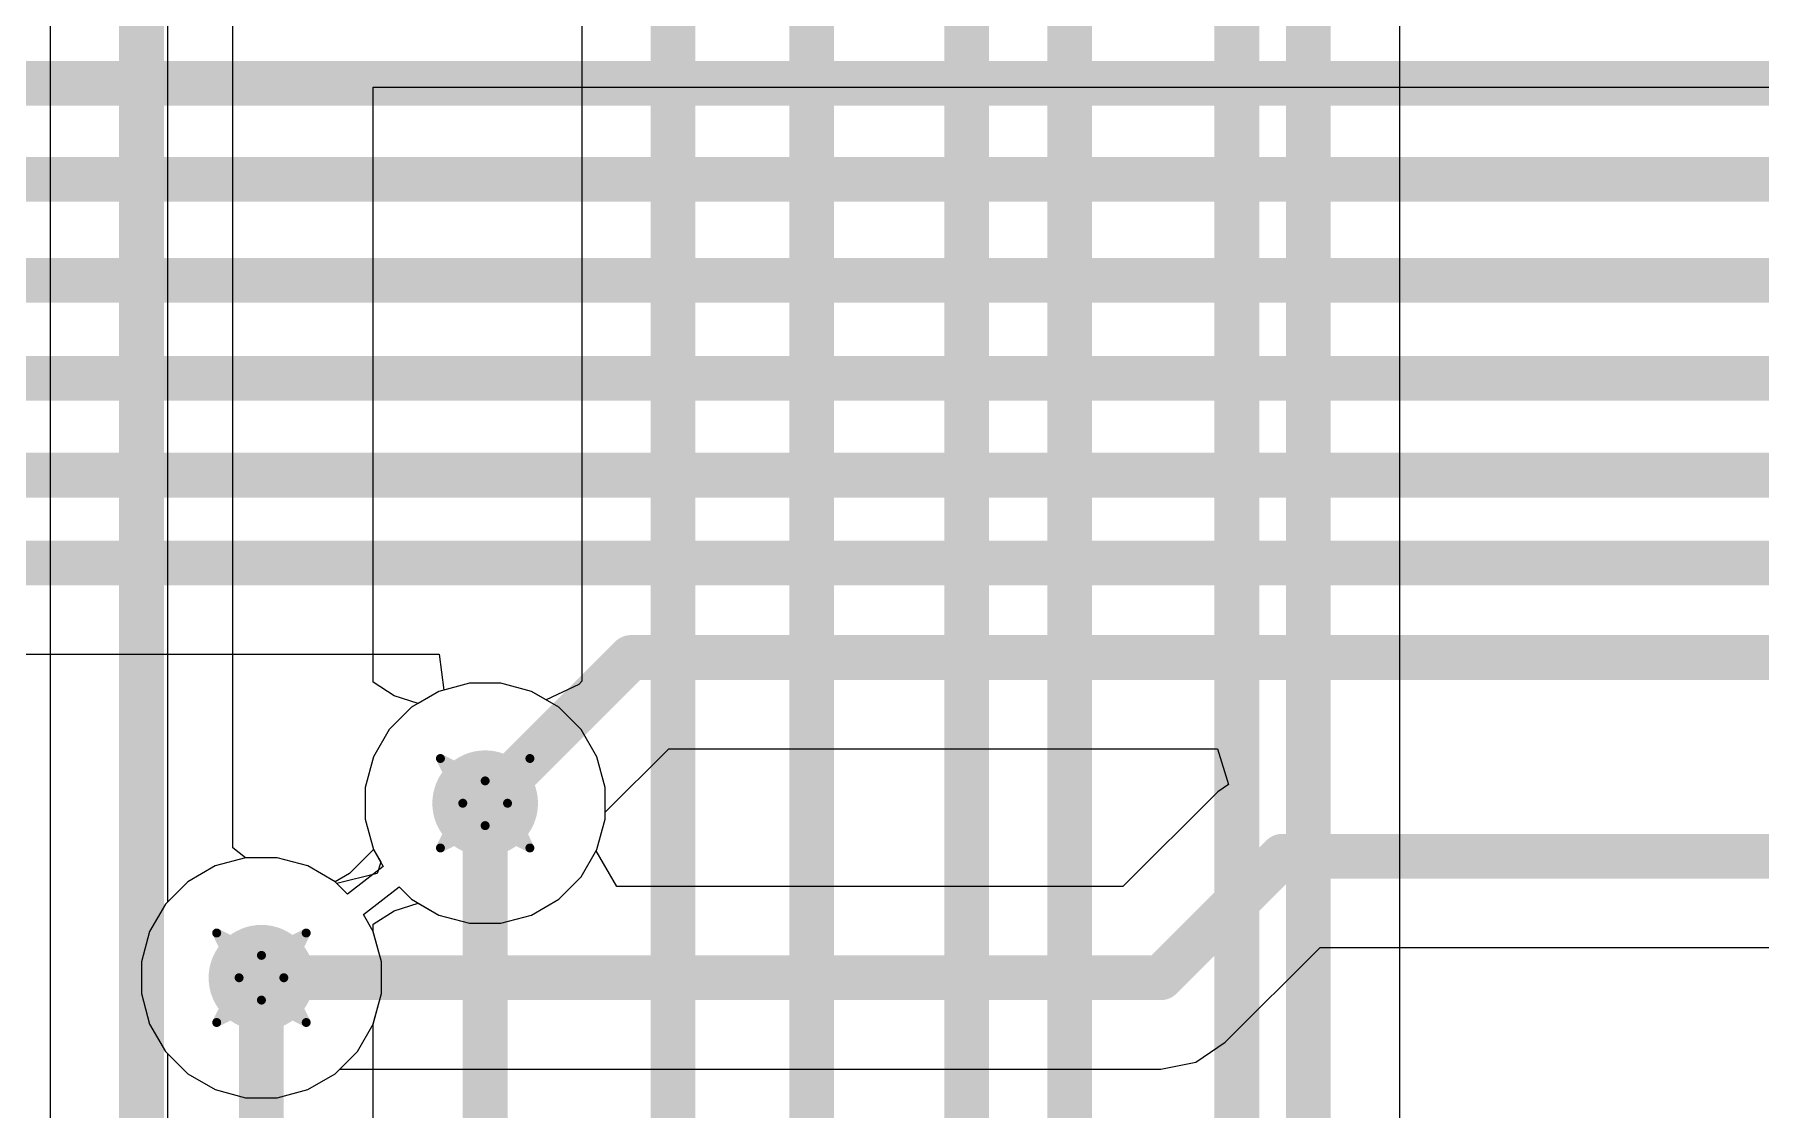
# Model space of a CAD drawing. Header units: inches. Extents: x -36 to 349, y -11 to 240.
# Drawn here: x 59.33 to 69.12, y 81.07 to 87.17 of the extents above; entities that cross this region are included whole.
import ezdxf

# ---------------------------------------------------------------- set-up
doc = ezdxf.new("R2010")
doc.units = ezdxf.units.IN
for name, color, linetype in [('Bottom Layer', 5, 'Continuous'), ('Drill Drawing', 1, 'Continuous'), ('Layer 1', 16, 'Continuous'), ('Layer 2', 76, 'Continuous'), ('Top Layer', 1, 'Continuous'), ('Via Holes', 16, 'Continuous')]:
    doc.layers.add(name, color=color, linetype=linetype)

msp = doc.modelspace()

# ---------------------------------------------------------------- hatches: boundary and pattern name
at = {"layer": 'Bottom Layer'}
h = msp.add_hatch(color=5, dxfattribs=at)
edge = h.paths.add_edge_path()
edge.add_arc((61.8834, 82.804), 0.3, 0, 360)
h = msp.add_hatch(color=5, dxfattribs=at)
edge = h.paths.add_edge_path()
edge.add_arc((60.6134, 81.8134), 0.3, 0, 360)
at = {"layer": 'Layer 1'}
h = msp.add_hatch(color=16, dxfattribs=at)
edge = h.paths.add_edge_path()
edge.add_arc((61.8834, 82.804), 0.3, 0, 360)
h = msp.add_hatch(color=16, dxfattribs=at)
edge = h.paths.add_edge_path()
edge.add_arc((60.6134, 81.8134), 0.3, 0, 360)
at = {"layer": 'Layer 2'}
h = msp.add_hatch(color=76, dxfattribs=at)
edge = h.paths.add_edge_path()
edge.add_arc((61.8834, 82.804), 0.3, 0, 360)
h = msp.add_hatch(color=76, dxfattribs=at)
edge = h.paths.add_edge_path()
edge.add_arc((60.6134, 81.8134), 0.3, 0, 360)
at = {"layer": 'Top Layer'}
h = msp.add_hatch(color=1, dxfattribs=at)
edge = h.paths.add_edge_path()
edge.add_arc((61.8834, 82.804), 0.3, 0, 360)
h = msp.add_hatch(color=1, dxfattribs=at)
edge = h.paths.add_edge_path()
edge.add_arc((60.6134, 81.8134), 0.3, 0, 360)
at = {"layer": 'Via Holes'}
h = msp.add_hatch(color=7, dxfattribs=at)
edge = h.paths.add_edge_path()
edge.add_arc((61.8834, 82.804), 0.15, 0, 360)
h = msp.add_hatch(color=7, dxfattribs=at)
edge = h.paths.add_edge_path()
edge.add_arc((60.6134, 81.8134), 0.15, 0, 360)

# ---------------------------------------------------------------- linework, layer by layer
at = {"layer": 'Bottom Layer'}
for p, q in [((62.4322, 92.7608), (62.4322, 83.4978)), ((60.4504, 82.5507), (60.4504, 90.1193)), ((59.4144, 89.9048), (59.4144, 73.7732)), ((67.075, 80.3618), (67.075, 88.689)), ((61.7937, 83.485), (61.6205, 83.4386)), ((61.9731, 83.485), (61.7937, 83.485)), ((62.1463, 83.4386), (61.9731, 83.485)), ((62.4322, 83.4978), (62.4156, 83.4788)), ((61.6205, 83.4386), (61.4653, 83.3489)), ((62.2292, 83.3907), (62.1463, 83.4386)), ((62.4156, 83.4788), (62.2292, 83.3907)), ((61.4653, 83.3489), (61.3385, 83.2221)), ((61.3385, 83.2221), (61.2488, 83.0669)), ((61.2488, 83.0669), (61.2024, 82.8937)), ((61.2024, 82.8937), (61.2024, 82.7143)), ((61.2024, 82.7143), (61.2488, 82.5411)), ((60.5237, 82.4944), (60.4504, 82.5507)), ((61.2488, 82.5411), (61.2905, 82.4689)), ((60.7031, 82.4944), (60.5237, 82.4944)), ((60.8763, 82.448), (60.7031, 82.4944)), ((61.0315, 82.3583), (60.8763, 82.448)), ((61.2712, 82.4058), (61.0414, 82.3485)), ((61.2905, 82.4689), (61.2712, 82.4058)), ((61.0414, 82.3485), (61.0315, 82.3583))]:
    msp.add_line(p, q, dxfattribs=at)
for points in [[(64.6175, 58.0214, 0.254, 0.254, 0), (64.6175, 98.4293, 0.254, 0.254, 0)], [(65.2017, 58.7847, 0.254, 0.254, 0), (65.2017, 98.1873, 0.254, 0.254, 0)], [(62.9502, 66.6842, 0.254, 0.254, 0), (62.9502, 92.7608, 0.254, 0.254, 0)], [(63.7376, 67.2338, 0.254, 0.254, 0), (63.7376, 92.2112, 0.254, 0.254, 0)], [(59.9324, 73.7732, 0.254, 0.254, 0), (59.9324, 90.1193, 0.254, 0.254, 0)], [(66.1506, 74.4777, 0.254, 0.254, 0), (66.1506, 89.7739, 0.254, 0.254, 0)], [(66.557, 74.8945, 0.254, 0.254, 0), (66.557, 88.9036, 0.254, 0.254, 0)], [(61.8834, 74.803, 0.254, 0.254, 0), (61.8834, 82.804, 0.254, 0.254, 0)], [(60.6134, 74.803, 0.254, 0.254, 0), (60.6134, 81.8134, 0.254, 0.254, 0)]]:
    msp.add_lwpolyline(points, format="xyseb", dxfattribs=at)
for points in [[(61.8199, 82.804, 0.127, 0.127, 1), (61.9469, 82.804, 0.127, 0.127, 1)], [(60.5499, 81.8134, 0.127, 0.127, 1), (60.6769, 81.8134, 0.127, 0.127, 1)]]:
    msp.add_lwpolyline(points, format="xyseb", close=True, dxfattribs=at)
at = {"layer": 'Drill Drawing'}
for points in [[(61.6294, 83.058, 0.0508, 0.0508, 0), (61.8834, 82.931, 0.0508, 0.0508, 0)], [(61.6294, 83.058, 0.0508, 0.0508, 0), (61.7564, 82.804, 0.0508, 0.0508, 0)], [(61.8834, 82.931, 0.0508, 0.0508, 0), (62.1374, 83.058, 0.0508, 0.0508, 0)], [(62.0104, 82.804, 0.0508, 0.0508, 0), (62.1374, 83.058, 0.0508, 0.0508, 0)], [(61.6294, 82.55, 0.0508, 0.0508, 0), (61.7564, 82.804, 0.0508, 0.0508, 0)], [(62.0104, 82.804, 0.0508, 0.0508, 0), (62.1374, 82.55, 0.0508, 0.0508, 0)], [(61.6294, 82.55, 0.0508, 0.0508, 0), (61.8834, 82.677, 0.0508, 0.0508, 0)], [(61.8834, 82.677, 0.0508, 0.0508, 0), (62.1374, 82.55, 0.0508, 0.0508, 0)], [(60.3594, 82.0674, 0.0508, 0.0508, 0), (60.6134, 81.9404, 0.0508, 0.0508, 0)], [(60.3594, 82.0674, 0.0508, 0.0508, 0), (60.4864, 81.8134, 0.0508, 0.0508, 0)], [(60.6134, 81.9404, 0.0508, 0.0508, 0), (60.8674, 82.0674, 0.0508, 0.0508, 0)], [(60.7404, 81.8134, 0.0508, 0.0508, 0), (60.8674, 82.0674, 0.0508, 0.0508, 0)], [(60.3594, 81.5594, 0.0508, 0.0508, 0), (60.4864, 81.8134, 0.0508, 0.0508, 0)], [(60.7404, 81.8134, 0.0508, 0.0508, 0), (60.8674, 81.5594, 0.0508, 0.0508, 0)], [(60.3594, 81.5594, 0.0508, 0.0508, 0), (60.6134, 81.6864, 0.0508, 0.0508, 0)], [(60.6134, 81.6864, 0.0508, 0.0508, 0), (60.8674, 81.5594, 0.0508, 0.0508, 0)]]:
    msp.add_lwpolyline(points, format="xyseb", dxfattribs=at)
for points in [[(61.6167, 83.058, 0.0254, 0.0254, 1), (61.6421, 83.058, 0.0254, 0.0254, 1)], [(61.6167, 83.058, 0.0254, 0.0254, 1), (61.6421, 83.058, 0.0254, 0.0254, 1)], [(62.1247, 83.058, 0.0254, 0.0254, 1), (62.1501, 83.058, 0.0254, 0.0254, 1)], [(62.1247, 83.058, 0.0254, 0.0254, 1), (62.1501, 83.058, 0.0254, 0.0254, 1)], [(61.8707, 82.931, 0.0254, 0.0254, 1), (61.8961, 82.931, 0.0254, 0.0254, 1)], [(61.8707, 82.931, 0.0254, 0.0254, 1), (61.8961, 82.931, 0.0254, 0.0254, 1)], [(61.7437, 82.804, 0.0254, 0.0254, 1), (61.7691, 82.804, 0.0254, 0.0254, 1)], [(61.7437, 82.804, 0.0254, 0.0254, 1), (61.7691, 82.804, 0.0254, 0.0254, 1)], [(61.9977, 82.804, 0.0254, 0.0254, 1), (62.0231, 82.804, 0.0254, 0.0254, 1)], [(61.9977, 82.804, 0.0254, 0.0254, 1), (62.0231, 82.804, 0.0254, 0.0254, 1)], [(61.8707, 82.677, 0.0254, 0.0254, 1), (61.8961, 82.677, 0.0254, 0.0254, 1)], [(61.8707, 82.677, 0.0254, 0.0254, 1), (61.8961, 82.677, 0.0254, 0.0254, 1)], [(61.6167, 82.55, 0.0254, 0.0254, 1), (61.6421, 82.55, 0.0254, 0.0254, 1)], [(61.6167, 82.55, 0.0254, 0.0254, 1), (61.6421, 82.55, 0.0254, 0.0254, 1)], [(62.1247, 82.55, 0.0254, 0.0254, 1), (62.1501, 82.55, 0.0254, 0.0254, 1)], [(62.1247, 82.55, 0.0254, 0.0254, 1), (62.1501, 82.55, 0.0254, 0.0254, 1)], [(60.3467, 82.0674, 0.0254, 0.0254, 1), (60.3721, 82.0674, 0.0254, 0.0254, 1)], [(60.3467, 82.0674, 0.0254, 0.0254, 1), (60.3721, 82.0674, 0.0254, 0.0254, 1)], [(60.8547, 82.0674, 0.0254, 0.0254, 1), (60.8801, 82.0674, 0.0254, 0.0254, 1)], [(60.8547, 82.0674, 0.0254, 0.0254, 1), (60.8801, 82.0674, 0.0254, 0.0254, 1)], [(60.6007, 81.9404, 0.0254, 0.0254, 1), (60.6261, 81.9404, 0.0254, 0.0254, 1)], [(60.6007, 81.9404, 0.0254, 0.0254, 1), (60.6261, 81.9404, 0.0254, 0.0254, 1)], [(60.4737, 81.8134, 0.0254, 0.0254, 1), (60.4991, 81.8134, 0.0254, 0.0254, 1)], [(60.4737, 81.8134, 0.0254, 0.0254, 1), (60.4991, 81.8134, 0.0254, 0.0254, 1)], [(60.7277, 81.8134, 0.0254, 0.0254, 1), (60.7531, 81.8134, 0.0254, 0.0254, 1)], [(60.7277, 81.8134, 0.0254, 0.0254, 1), (60.7531, 81.8134, 0.0254, 0.0254, 1)], [(60.6007, 81.6864, 0.0254, 0.0254, 1), (60.6261, 81.6864, 0.0254, 0.0254, 1)], [(60.6007, 81.6864, 0.0254, 0.0254, 1), (60.6261, 81.6864, 0.0254, 0.0254, 1)], [(60.3467, 81.5594, 0.0254, 0.0254, 1), (60.3721, 81.5594, 0.0254, 0.0254, 1)], [(60.3467, 81.5594, 0.0254, 0.0254, 1), (60.3721, 81.5594, 0.0254, 0.0254, 1)], [(60.8547, 81.5594, 0.0254, 0.0254, 1), (60.8801, 81.5594, 0.0254, 0.0254, 1)], [(60.8547, 81.5594, 0.0254, 0.0254, 1), (60.8801, 81.5594, 0.0254, 0.0254, 1)]]:
    msp.add_lwpolyline(points, format="xyseb", close=True, dxfattribs=at)
at = {"layer": 'Layer 1'}
for p, q in [((61.7937, 83.485), (61.6205, 83.4386)), ((61.9731, 83.485), (61.7937, 83.485)), ((62.1463, 83.4386), (61.9731, 83.485)), ((61.6205, 83.4386), (61.4653, 83.3489)), ((62.3015, 83.3489), (62.1463, 83.4386)), ((61.4653, 83.3489), (61.3385, 83.2221)), ((62.4283, 83.2221), (62.3015, 83.3489)), ((61.3385, 83.2221), (61.2488, 83.0669)), ((62.518, 83.0669), (62.4283, 83.2221)), ((61.2488, 83.0669), (61.2024, 82.8937)), ((62.5644, 82.8937), (62.518, 83.0669)), ((61.2024, 82.8937), (61.2024, 82.7143)), ((62.5644, 82.7143), (62.5644, 82.8937)), ((61.2024, 82.7143), (61.2488, 82.5411)), ((62.518, 82.5411), (62.5644, 82.7143)), ((61.2488, 82.5411), (61.3046, 82.4445)), ((62.4283, 82.3859), (62.518, 82.5411)), ((60.3505, 82.448), (60.1953, 82.3583)), ((60.5237, 82.4944), (60.3505, 82.448)), ((60.7031, 82.4944), (60.5237, 82.4944)), ((60.8763, 82.448), (60.7031, 82.4944)), ((61.0315, 82.3583), (60.8763, 82.448)), ((61.3046, 82.4445), (61.1014, 82.2885)), ((60.1953, 82.3583), (60.0685, 82.2315)), ((61.1014, 82.2885), (61.0315, 82.3583)), ((61.1922, 82.1729), (61.3954, 82.3289)), ((61.3954, 82.3289), (61.4653, 82.2591)), ((62.3015, 82.2591), (62.4283, 82.3859)), ((60.0685, 82.2315), (59.9788, 82.0763)), ((61.4653, 82.2591), (61.6205, 82.1694)), ((62.1463, 82.1694), (62.3015, 82.2591)), ((61.248, 82.0763), (61.1922, 82.1729)), ((61.6205, 82.1694), (61.7937, 82.123)), ((61.7937, 82.123), (61.9731, 82.123)), ((61.9731, 82.123), (62.1463, 82.1694)), ((59.9788, 82.0763), (59.9324, 81.9031)), ((61.2944, 81.9031), (61.248, 82.0763)), ((59.9324, 81.9031), (59.9324, 81.7237)), ((61.2944, 81.7237), (61.2944, 81.9031)), ((59.9324, 81.7237), (59.9788, 81.5505)), ((61.248, 81.5505), (61.2944, 81.7237)), ((59.9788, 81.5505), (60.0685, 81.3953)), ((61.1583, 81.3953), (61.248, 81.5505)), ((60.0685, 81.3953), (60.1953, 81.2685)), ((61.0315, 81.2685), (61.1583, 81.3953)), ((60.1953, 81.2685), (60.3505, 81.1788)), ((60.8763, 81.1788), (61.0315, 81.2685)), ((60.3505, 81.1788), (60.5237, 81.1324)), ((60.5237, 81.1324), (60.7031, 81.1324)), ((60.7031, 81.1324), (60.8763, 81.1788))]:
    msp.add_line(p, q, dxfattribs=at)
at = {"layer": 'Layer 2'}
for p, q in [((60.08, 88.011), (60.08, 82.2431)), ((61.2484, 83.4913), (61.2484, 86.868)), ((61.2484, 86.868), (82.7326, 86.868)), ((61.366, 83.4141), (61.2484, 83.4913)), ((61.7937, 83.485), (61.6205, 83.4386)), ((61.9731, 83.485), (61.7937, 83.485)), ((62.1463, 83.4386), (61.9731, 83.485)), ((61.5024, 83.3704), (61.366, 83.4141)), ((61.6205, 83.4386), (61.5024, 83.3704)), ((62.3015, 83.3489), (62.1463, 83.4386)), ((62.4283, 83.2221), (62.3015, 83.3489)), ((62.518, 83.0669), (62.4283, 83.2221)), ((62.5644, 82.8937), (62.518, 83.0669)), ((62.5644, 82.7143), (62.5644, 82.8937)), ((62.518, 82.5411), (62.5644, 82.7143)), ((62.4283, 82.3859), (62.518, 82.5411)), ((62.3015, 82.2591), (62.4283, 82.3859)), ((60.0685, 82.2315), (59.9788, 82.0763)), ((60.08, 82.2431), (60.0685, 82.2315)), ((61.366, 82.1939), (61.5024, 82.2376)), ((61.5024, 82.2376), (61.6205, 82.1694)), ((62.1463, 82.1694), (62.3015, 82.2591)), ((61.2484, 82.1167), (61.366, 82.1939)), ((61.2484, 82.0748), (61.2484, 82.1167)), ((61.6205, 82.1694), (61.7937, 82.123)), ((61.7937, 82.123), (61.9731, 82.123)), ((61.9731, 82.123), (62.1463, 82.1694)), ((59.9788, 82.0763), (59.9324, 81.9031)), ((61.2944, 81.9031), (61.2484, 82.0748)), ((59.9324, 81.9031), (59.9324, 81.7237)), ((61.2944, 81.7237), (61.2944, 81.9031)), ((59.9324, 81.7237), (59.9788, 81.5505)), ((61.2484, 81.552), (61.2944, 81.7237)), ((59.9788, 81.5505), (60.0685, 81.3953)), ((61.2484, 78.3199), (61.2484, 81.552)), ((60.0685, 81.3953), (60.08, 81.3837)), ((60.08, 81.3837), (60.08, 75.2327))]:
    msp.add_line(p, q, dxfattribs=at)
at = {"layer": 'Top Layer'}
for p, q in [((57.1197, 83.6493), (61.6217, 83.6493)), ((61.6217, 83.6493), (61.6485, 83.4461)), ((61.6205, 83.4386), (61.4653, 83.3489)), ((61.6485, 83.4461), (61.6205, 83.4386)), ((61.4653, 83.3489), (61.3385, 83.2221)), ((61.3385, 83.2221), (61.2488, 83.0669)), ((62.5644, 82.7525), (62.9253, 83.1134)), ((62.9253, 83.1134), (66.0417, 83.1134)), ((66.0417, 83.1134), (66.1034, 82.9102)), ((61.2488, 83.0669), (61.2024, 82.8937)), ((61.2024, 82.8937), (61.2024, 82.7143)), ((66.1034, 82.9102), (66.0425, 82.8696)), ((66.0425, 82.8696), (65.5043, 82.3314)), ((61.2024, 82.7143), (61.2488, 82.5411)), ((62.518, 82.5411), (62.5644, 82.7143)), ((62.5644, 82.7143), (62.5644, 82.7525)), ((61.2488, 82.5411), (61.1134, 82.4047)), ((62.5142, 82.5346), (62.518, 82.5411)), ((62.6315, 82.3314), (62.5142, 82.5346)), ((60.3505, 82.448), (60.1953, 82.3583)), ((60.5237, 82.4944), (60.3505, 82.448)), ((60.7031, 82.4944), (60.5237, 82.4944)), ((60.8763, 82.448), (60.7031, 82.4944)), ((61.0315, 82.3583), (60.8763, 82.448)), ((61.1134, 82.4047), (61.0315, 82.3583)), ((60.1953, 82.3583), (60.0685, 82.2315)), ((65.5043, 82.3314), (62.6315, 82.3314)), ((60.0685, 82.2315), (59.9788, 82.0763)), ((59.9788, 82.0763), (59.9324, 81.9031)), ((66.0851, 81.4472), (66.6233, 81.9854)), ((66.6233, 81.9854), (70.1444, 81.9854)), ((59.9324, 81.9031), (59.9324, 81.7237)), ((59.9324, 81.7237), (59.9788, 81.5505)), ((59.9788, 81.5505), (60.0685, 81.3953)), ((65.917, 81.3349), (66.0851, 81.4472)), ((60.0685, 81.3953), (60.1953, 81.2685)), ((65.7188, 81.2954), (65.917, 81.3349)), ((60.1953, 81.2685), (60.3505, 81.1788)), ((60.8763, 81.1788), (61.0315, 81.2685)), ((61.0315, 81.2685), (61.0585, 81.2954)), ((61.0585, 81.2954), (65.7188, 81.2954)), ((60.3505, 81.1788), (60.5237, 81.1324)), ((60.5237, 81.1324), (60.7031, 81.1324)), ((60.7031, 81.1324), (60.8763, 81.1788))]:
    msp.add_line(p, q, dxfattribs=at)
for points in [[(55.9599, 86.8897, 0.254, 0.254, 0), (82.9656, 86.8897, 0.254, 0.254, 0)], [(56.2149, 86.345, 0.254, 0.254, 0), (82.3901, 86.345, 0.254, 0.254, 0)], [(56.3861, 85.7716, 0.254, 0.254, 0), (82.1149, 85.7716, 0.254, 0.254, 0)], [(56.5744, 85.2154, 0.254, 0.254, 0), (81.4938, 85.2154, 0.254, 0.254, 0)], [(56.7145, 84.6661, 0.254, 0.254, 0), (81.0226, 84.6661, 0.254, 0.254, 0)], [(56.9051, 84.1672, 0.254, 0.254, 0), (80.8902, 84.1672, 0.254, 0.254, 0)], [(61.8834, 82.804, 0.254, 0.254, 0), (62.7108, 83.6314, 0.254, 0.254, 0)], [(62.7108, 83.6314, 0.254, 0.254, 0), (80.4984, 83.6314, 0.254, 0.254, 0)], [(65.7188, 81.8134, 0.254, 0.254, 0), (66.4088, 82.5033, 0.254, 0.254, 0)], [(66.4088, 82.5033, 0.254, 0.254, 0), (71.1094, 82.5033, 0.254, 0.254, 0)], [(60.6134, 81.8134, 0.254, 0.254, 0), (65.7188, 81.8134, 0.254, 0.254, 0)]]:
    msp.add_lwpolyline(points, format="xyseb", dxfattribs=at)
for points in [[(62.6473, 83.6314, 0.127, 0.127, 1), (62.7743, 83.6314, 0.127, 0.127, 1)], [(62.6473, 83.6314, 0.127, 0.127, 1), (62.7743, 83.6314, 0.127, 0.127, 1)], [(61.8199, 82.804, 0.127, 0.127, 1), (61.9469, 82.804, 0.127, 0.127, 1)], [(66.3453, 82.5033, 0.127, 0.127, 1), (66.4723, 82.5033, 0.127, 0.127, 1)], [(66.3453, 82.5033, 0.127, 0.127, 1), (66.4723, 82.5033, 0.127, 0.127, 1)], [(60.5499, 81.8134, 0.127, 0.127, 1), (60.6769, 81.8134, 0.127, 0.127, 1)], [(65.6553, 81.8134, 0.127, 0.127, 1), (65.7823, 81.8134, 0.127, 0.127, 1)], [(65.6553, 81.8134, 0.127, 0.127, 1), (65.7823, 81.8134, 0.127, 0.127, 1)]]:
    msp.add_lwpolyline(points, format="xyseb", close=True, dxfattribs=at)

doc.saveas('drawing.dxf')
